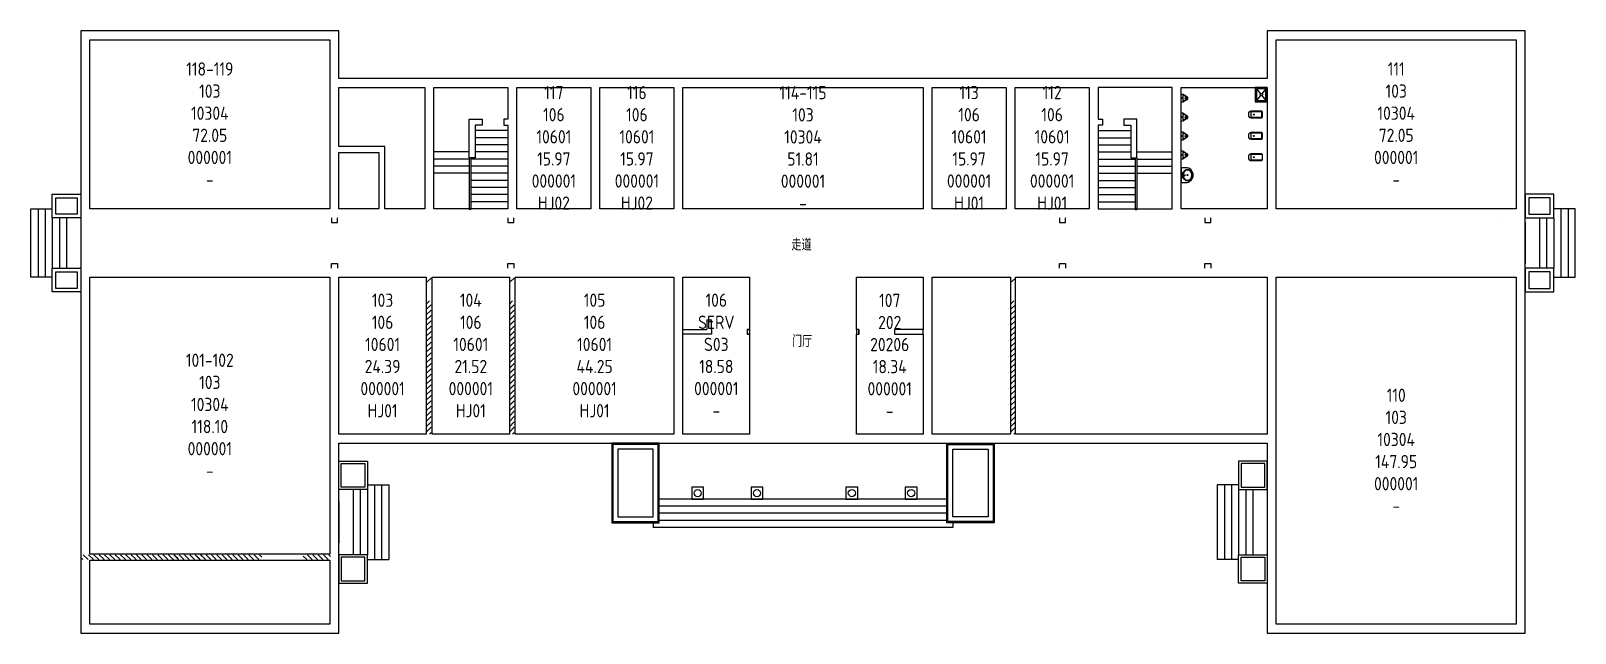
# Model space of a CAD drawing. Extents: x -130783 to -65703, y -92803 to -67423.
import ezdxf

# ---------------------------------------------------------------- set-up
doc = ezdxf.new("R2010")
doc.units = 0
doc.header["$LTSCALE"] = 1000
doc.header["$MEASUREMENT"] = 0
for name, color, linetype in [('GORS', 6, 'Continuous'), ('RM', 5, 'Continuous'), ('RM$', 5, 'Continuous'), ('RM$TXT', 5, 'Continuous'), ('主体', 9, 'Continuous')]:
    doc.layers.add(name, color=color, linetype=linetype)
doc.styles.get("Standard").update_dxf_attribs({"font": 'gbenor.shx', "bigfont": 'gbcbig.shx'})

msp = doc.modelspace()

# ---------------------------------------------------------------- hatches: boundary and pattern name
at = {"layer": '主体'}
h = msp.add_hatch(dxfattribs=at)
h.set_pattern_fill('ANSI31', color=2, scale=100, style=0)
h.set_pattern_definition([(45, (-24625, 0), (-112.2532, 112.2532), [])])
h.paths.add_polyline_path([(-114118, -77803), (-114118, -78003), (-113918, -78003), (-113918, -77803)])
h.paths.add_polyline_path([(-113918, -78803), (-114118, -78803), (-114118, -84423), (-113918, -84423)])
h = msp.add_hatch(dxfattribs=at)
h.set_pattern_fill('ANSI31', color=2, scale=100, style=0)
h.set_pattern_definition([(45, (-21125, 3e-10), (-112.2532, 112.2532), [])])
h.paths.add_polyline_path([(-110618, -77803), (-110618, -78003), (-110418, -78003), (-110418, -77803)])
h.paths.add_polyline_path([(-110418, -78803), (-110618, -78803), (-110618, -84423), (-110418, -84423)])
h = msp.add_hatch(dxfattribs=at)
h.set_pattern_fill('ANSI31', color=2, scale=100, style=0)
h.set_pattern_definition([(45, (0, 0), (-112.2532, 112.2532), [])])
h.paths.add_polyline_path([(-89493, -77803), (-89493, -78003), (-89293, -78003), (-89293, -77803)])
h.paths.add_polyline_path([(-89293, -78803), (-89493, -78803), (-89493, -84423), (-89293, -84423)])
h = msp.add_hatch(dxfattribs=at)
h.set_pattern_fill('ANSI31', color=2, scale=100, angle=90, style=0)
h.set_pattern_definition([(135, (-207989.07, -211.63), (-112.2532, -112.2532), [])])
h.paths.add_polyline_path([(-128683, -89505), (-128683, -89705), (-123567, -89705), (-123567, -89505)])
h = msp.add_hatch(dxfattribs=at)
h.set_pattern_fill('ANSI31', color=2, scale=100, angle=90, style=0)
h.set_pattern_definition([(135, (-202585.36, -211.63), (-112.2532, -112.2532), [])])
h.paths.add_polyline_path([(-124783, -89705), (-124583, -89705), (-124583, -89505), (-124783, -89505)])
h.paths.add_polyline_path([(-119303, -89505), (-119303, -89705), (-118163, -89705), (-118163, -89505)])
h.paths.add_polyline_path([(-121053, -89705), (-121053, -89505), (-123783, -89505), (-123783, -89705)])

# ---------------------------------------------------------------- linework, layer by layer
msp.add_line((-68921, -75303), (-68921, -75303))
at = {"layer": 'GORS'}
msp.add_lwpolyline([(-128683, -92803), (-117803, -92803), (-117803, -84803), (-78683, -84803), (-78683, -92803), (-67803, -92803), (-67803, -67423), (-78683, -67423), (-78683, -69423), (-117803, -69423), (-117803, -67423), (-128683, -67423), (-128683, -92803)], dxfattribs=at)
at = {"layer": 'RM'}
for points in [[(-117803, -69803), (-114183, -69803), (-114183, -74923), (-115868, -74923), (-115868, -72298), (-117803, -72298)], [(-113803, -69803), (-110683, -69803), (-110683, -71148), (-110858, -71148), (-110858, -71398), (-110683, -71398), (-110683, -74923), (-113804, -74923)], [(-82683, -69803), (-85803, -69803), (-85803, -71148), (-85628, -71148), (-85628, -71398), (-85803, -71398), (-85803, -74923), (-82682, -74923)], [(-82303, -69803), (-78683, -69803), (-78683, -74923), (-82303, -74923)], [(-112308, -71148), (-111758, -71148), (-111758, -71398), (-112058, -71398), (-112058, -72773), (-112308, -72773)], [(-84178, -71148), (-84728, -71148), (-84728, -71398), (-84428, -71398), (-84428, -72773), (-84178, -72773)], [(-117803, -72548), (-116118, -72548), (-116118, -74923), (-117803, -74923)], [(-92803, -77803), (-89493, -77803), (-89493, -84423), (-92803, -84423)], [(-89293, -77803), (-78683, -77803), (-78683, -84423), (-89293, -84423)], [(-128303, -89723), (-118183, -89723), (-118183, -92423), (-128303, -92423)]]:
    msp.add_lwpolyline(points, close=True, dxfattribs=at)
at = {"layer": 'RM$'}
for points in [[(-128303, -67803), (-118183, -67803), (-118183, -74923), (-128303, -74923)], [(-110303, -69803), (-107183, -69803), (-107183, -74923), (-110303, -74923)], [(-106803, -69803), (-103683, -69803), (-103683, -74923), (-106803, -74923)], [(-103303, -69803), (-93183, -69803), (-93183, -74923), (-103303, -74923)], [(-92803, -69803), (-89683, -69803), (-89683, -74923), (-92803, -74923)], [(-89303, -69803), (-86183, -69803), (-86183, -74923), (-89303, -74923)], [(-128303, -77803), (-118183, -77803), (-118183, -89473), (-128303, -89473)], [(-117803, -77803), (-114118, -77803), (-114118, -84423), (-117803, -84423), (-117803, -77803)], [(-113868, -77803), (-110618, -77803), (-110618, -84423), (-113868, -84423)], [(-110368, -77803), (-103683, -77803), (-103683, -84423), (-110368, -84423)], [(-102355, -77803), (-102093, -77802), (-100493, -77803), (-100493, -80003), (-100593, -80003), (-100593, -80203), (-100493, -80203), (-100493, -84423), (-103303, -84423), (-103303, -80203), (-103303, -77803)], [(-95993, -77803), (-93183, -77803), (-93183, -80003), (-94393, -80003), (-94393, -80203), (-93183, -80203), (-93183, -84423), (-95993, -84423), (-95993, -80203), (-95893, -80203), (-95893, -80003), (-95993, -80003)], [(-78303, -77803), (-68183, -77803), (-68183, -92423), (-78303, -92423)]]:
    msp.add_lwpolyline(points, close=True, dxfattribs=at)
msp.add_lwpolyline([(-78303, -67803), (-68183, -67803), (-68183, -74923), (-78303, -74923), (-78303, -67803)], dxfattribs=at)
at = {"layer": '主体', "color": 6}
for p, q in [((-82227, -70368, 0), (-82227, -70137, 0)), ((-82088, -70209, 0), (-82212, -70128, 0)), ((-79133, -69863, 0), (-78965, -70073, 0)), ((-78965, -70152, 0), (-79133, -70363, 0)), ((-78733, -69863, 0), (-78902, -70073, 0)), ((-78902, -70152, 0), (-78733, -70363, 0)), ((-82227, -71168, 0), (-82227, -70937, 0)), ((-82212, -70377, 0), (-82088, -70296, 0)), ((-82088, -71009, 0), (-82212, -70928, 0)), ((-79353, -71087, 0), (-79353, -70808, 0)), ((-78923, -70838, 0), (-79353, -70838, 0)), ((-78913, -71047, 0), (-78913, -70848, 0)), ((-82212, -71177, 0), (-82088, -71096, 0)), ((-79353, -71057, 0), (-78923, -71057, 0)), ((-82227, -71968, 0), (-82227, -71737, 0)), ((-82088, -71809, 0), (-82212, -71728, 0)), ((-82212, -71977, 0), (-82088, -71896, 0)), ((-79353, -71987, 0), (-79353, -71708, 0)), ((-78923, -71738, 0), (-79353, -71738, 0)), ((-79353, -71957, 0), (-78923, -71957, 0)), ((-78913, -71947, 0), (-78913, -71748, 0)), ((-82227, -72768, 0), (-82227, -72537, 0)), ((-82088, -72609, 0), (-82212, -72528, 0)), ((-82212, -72777, 0), (-82088, -72696, 0)), ((-79353, -72887, 0), (-79353, -72608, 0)), ((-78923, -72638, 0), (-79353, -72638, 0)), ((-79353, -72857, 0), (-78923, -72857, 0)), ((-82294, -73481), (-82254, -73475)), ((-82294, -73481), (-82294, -73524)), ((-82294, -73481), (-82143, -73485)), ((-82294, -73524), (-82143, -73520)), ((-82294, -73524), (-82254, -73530)), ((-82275, -73481), (-82275, -73524)), ((-82254, -73475), (-82143, -73485)), ((-82254, -73530), (-82143, -73520)), ((-82156, -73485), (-82156, -73520)), ((-82143, -73485), (-82143, -73520))]:
    msp.add_line(p, q, dxfattribs=at)
at = {"layer": '主体', "color": 2}
for p, q in [((-110683, -71623), (-112058, -71623)), ((-110683, -71923), (-112058, -71923)), ((-110683, -72223), (-112058, -72223)), ((-85803, -71623), (-84428, -71623)), ((-85803, -71923), (-84428, -71923)), ((-85803, -72223), (-84428, -72223)), ((-112308, -72523), (-113803, -72523)), ((-112308, -72823), (-113803, -72823)), ((-112308, -72773), (-112308, -74953)), ((-112248, -72773), (-112248, -74953)), ((-110683, -72823), (-112248, -72823)), ((-110683, -72523), (-112058, -72523)), ((-85803, -72523), (-84428, -72523)), ((-85803, -72823), (-84238, -72823)), ((-84238, -72773), (-84238, -74953)), ((-84178, -72523), (-82683, -72523)), ((-84178, -72773), (-84178, -74953)), ((-84178, -72823), (-82683, -72823)), ((-112308, -73123), (-113803, -73123)), ((-112308, -73423), (-113803, -73423)), ((-110683, -73123), (-112248, -73123)), ((-110683, -73423), (-112248, -73423)), ((-85803, -73123), (-84238, -73123)), ((-85803, -73423), (-84238, -73423)), ((-84178, -73123), (-82683, -73123)), ((-84178, -73423), (-82683, -73423)), ((-110683, -73723), (-112248, -73723)), ((-110683, -74023), (-112248, -74023)), ((-85803, -73723), (-84238, -73723)), ((-85803, -74023), (-84238, -74023)), ((-110683, -74323), (-112248, -74323)), ((-110683, -74623), (-112248, -74623)), ((-85803, -74323), (-84238, -74323)), ((-85803, -74623), (-84238, -74623)), ((-130783, -77803), (-130783, -74923)), ((-130783, -74923), (-129883, -74923)), ((-130483, -74923), (-130483, -77803)), ((-130183, -74923), (-130183, -77803)), ((-129883, -75303), (-129883, -77423)), ((-129583, -75303), (-129583, -77423)), ((-129283, -75278), (-129283, -77423)), ((-128683, -75488), (-128683, -77238)), ((-112248, -74953), (-112308, -74953)), ((-110683, -74923), (-112248, -74923)), ((-85803, -74923), (-84238, -74923)), ((-84238, -74953), (-84178, -74953)), ((-67803, -75488), (-67803, -77238)), ((-67203, -75303), (-67203, -77423)), ((-66903, -75303), (-66903, -77423)), ((-65703, -74923), (-66603, -74923)), ((-66603, -75303), (-66603, -77423)), ((-66303, -74923), (-66303, -77803)), ((-66003, -74923), (-66003, -77803)), ((-65703, -77803), (-65703, -74923)), ((-129883, -77803), (-130783, -77803)), ((-66603, -77803), (-65703, -77803)), ((-116603, -86553), (-115703, -86553)), ((-116303, -86553), (-116303, -89703)), ((-116003, -86553), (-116003, -89703)), ((-115703, -86553), (-115703, -89703)), ((-79883, -86553), (-80783, -86553)), ((-80783, -86553), (-80783, -89703)), ((-80483, -86553), (-80483, -89703)), ((-80183, -86553), (-80183, -89703)), ((-117203, -86753), (-117203, -89503)), ((-116903, -86753), (-116903, -89503)), ((-116603, -86753), (-116603, -89503)), ((-92183, -87153), (-104303, -87153)), ((-79883, -86753), (-79883, -89503)), ((-79583, -86753), (-79583, -89503)), ((-79283, -86753), (-79283, -89503)), ((-117803, -87253), (-117803, -89003)), ((-92183, -87453), (-104303, -87453)), ((-92183, -87753), (-104303, -87753)), ((-78683, -87253), (-78683, -89003)), ((-104553, -88153), (-104553, -88353)), ((-91933, -88353), (-104553, -88353)), ((-92183, -88053), (-104303, -88053)), ((-91933, -88153), (-91933, -88353)), ((-116603, -89703), (-115703, -89703)), ((-79883, -89703), (-80783, -89703))]:
    msp.add_line(p, q, dxfattribs=at)
at = {"layer": '主体'}
for points in [[(-128303, -67803), (-118183, -67803), (-118183, -74923), (-128303, -74923)], [(-128683, -75303), (-129883, -75303), (-129883, -74303), (-128683, -74303)], [(-128833, -75153), (-129733, -75153), (-129733, -74453), (-128833, -74453)], [(-67803, -75303), (-66603, -75303), (-66603, -74303), (-67803, -74303)], [(-67653, -75153), (-66753, -75153), (-66753, -74453), (-67653, -74453)], [(-128683, -78423), (-129883, -78423), (-129883, -77423), (-128683, -77423)], [(-67803, -78423), (-66603, -78423), (-66603, -77423), (-67803, -77423)], [(-128833, -78273), (-129733, -78273), (-129733, -77573), (-128833, -77573)], [(-67653, -78273), (-66753, -78273), (-66753, -77573), (-67653, -77573)], [(-104303, -84803), (-106303, -84803), (-106303, -88153), (-104303, -88153)], [(-104353, -84853), (-106253, -84853), (-106253, -88103), (-104353, -88103)], [(-104553, -85053), (-106053, -85053), (-106053, -87903), (-104553, -87903)], [(-92183, -84803), (-90183, -84803), (-90183, -88153), (-92183, -88153)], [(-92133, -84853), (-90233, -84853), (-90233, -88103), (-92133, -88103)], [(-91933, -85053), (-90433, -85053), (-90433, -87903), (-91933, -87903)], [(-117803, -85553), (-116603, -85553), (-116603, -86753), (-117803, -86753)], [(-117703, -85653), (-116703, -85653), (-116703, -86653), (-117703, -86653)], [(-78683, -85553), (-79883, -85553), (-79883, -86753), (-78683, -86753)], [(-78783, -85653), (-79783, -85653), (-79783, -86653), (-78783, -86653)], [(-117803, -90703), (-116603, -90703), (-116603, -89503), (-117803, -89503)], [(-117703, -90603), (-116703, -90603), (-116703, -89603), (-117703, -89603)], [(-78683, -90703), (-79883, -90703), (-79883, -89503), (-78683, -89503)], [(-78783, -90603), (-79783, -90603), (-79783, -89603), (-78783, -89603)]]:
    msp.add_lwpolyline(points, close=True, dxfattribs=at)
at = {"layer": '主体', "color": 6, "elevation": 0}
for points in [[(-82073, -70183, -0.57735), (-82073, -70322), (-82215, -70414, -0.145378), (-82242, -70423), (-82303, -70423), (-82303, -70083), (-82242, -70083, -0.145378), (-82215, -70091)], [(-82073, -70983, -0.57735), (-82073, -71122), (-82215, -71214, -0.145378), (-82242, -71223), (-82303, -71223), (-82303, -70883), (-82242, -70883, -0.145378), (-82215, -70891)], [(-78923, -71087, 0.414214), (-78883, -71047), (-78883, -70848, 0.414214), (-78923, -70808), (-79363, -70808, 0.414214), (-79473, -70918), (-79473, -70977, 0.414214), (-79363, -71087)], [(-82073, -71783, -0.57735), (-82073, -71922), (-82215, -72014, -0.145378), (-82242, -72023), (-82303, -72023), (-82303, -71683), (-82242, -71683, -0.145378), (-82215, -71691)], [(-78923, -71987, 0.414214), (-78883, -71947), (-78883, -71748, 0.414214), (-78923, -71708), (-79363, -71708, 0.414214), (-79473, -71818), (-79473, -71877, 0.414214), (-79363, -71987)], [(-82073, -72583, -0.57735), (-82073, -72722), (-82215, -72814, -0.145378), (-82242, -72823), (-82303, -72823), (-82303, -72483), (-82242, -72483, -0.145378), (-82215, -72491)], [(-78923, -72887, 0.414214), (-78883, -72847), (-78883, -72648, 0.414214), (-78923, -72608), (-79363, -72608, 0.414214), (-79473, -72718), (-79473, -72777, 0.414214), (-79363, -72887)]]:
    msp.add_lwpolyline(points, format="xyb", close=True, dxfattribs=at)
for points in [[(-79183, -70413), (-78683, -70413), (-78683, -69813), (-79183, -69813)], [(-79133, -70363), (-78733, -70363), (-78733, -69863), (-79133, -69863)]]:
    msp.add_lwpolyline(points, close=True, dxfattribs=at)
at = {"layer": '主体', "color": 6}
msp.add_lwpolyline([(-82109, -73817, 0.990291), (-82109, -73188), (-82303, -73188), (-82303, -73817)], format="xyb", close=True, dxfattribs=at)
at = {"layer": '主体', "color": 9}
for points in [[(-118118, -75303), (-118118, -75503), (-117868, -75503), (-117868, -75303)], [(-110683, -75303), (-110683, -75503), (-110433, -75503), (-110433, -75303)], [(-87433, -75303), (-87433, -75503), (-87183, -75503), (-87183, -75303)], [(-81303, -75303), (-81303, -75503), (-81053, -75503), (-81053, -75303)], [(-118118, -77423), (-118118, -77223), (-117868, -77223), (-117868, -77423)], [(-110683, -77423), (-110683, -77223), (-110433, -77223), (-110433, -77423)], [(-87433, -77423), (-87433, -77223), (-87183, -77223), (-87183, -77423)], [(-81303, -77423), (-81303, -77223), (-81053, -77223), (-81053, -77423)], [(-102093, -80203), (-103303, -80203), (-103303, -80003), (-102293, -80003)], [(-102293, -79603), (-102293, -80003)], [(-102293, -79603), (-102093, -79603)], [(-102093, -80003), (-102093, -79603)], [(-102093, -80003), (-102093, -80203)], [(-100593, -80003), (-100493, -80003), (-100493, -80203), (-100593, -80203)], [(-100593, -80003), (-100593, -80203)], [(-95893, -80003), (-95993, -80003), (-95993, -80203), (-95893, -80203)], [(-95893, -80003), (-95893, -80203)], [(-94393, -80203), (-93183, -80203), (-93183, -80003), (-94393, -80003)], [(-94393, -80003), (-94393, -80203)]]:
    msp.add_lwpolyline(points, dxfattribs=at)
for points in [[(-102933, -87153), (-102433, -87153), (-102433, -86653), (-102933, -86653)], [(-100433, -87153), (-99933, -87153), (-99933, -86653), (-100433, -86653)], [(-96433, -87153), (-95933, -87153), (-95933, -86653), (-96433, -86653)], [(-93933, -87153), (-93433, -87153), (-93433, -86653), (-93933, -86653)]]:
    msp.add_lwpolyline(points, close=True, dxfattribs=at)
at = {"layer": '主体', "color": 6}
for centre, radius in [((-82265, -70253, 0), 17.7), ((-82126, -70253, 0), 20), ((-78933, -70113, 0), 50), ((-79242, -70948, 0), 20), ((-82265, -71053, 0), 17.7), ((-82126, -71053, 0), 20), ((-82265, -71853, 0), 17.7), ((-82126, -71853, 0), 20), ((-79242, -71848, 0), 20), ((-82265, -72653, 0), 17.7), ((-82126, -72653, 0), 20), ((-79242, -72748, 0), 20), ((-82257, -73413), 23.7), ((-82257, -73413), 18.7), ((-82045, -73502), 20.8), ((-82045, -73502), 15.8), ((-82257, -73592), 23.7), ((-82257, -73592), 18.7)]:
    msp.add_circle(centre, radius, dxfattribs=at)
at = {"layer": '主体', "color": 9}
for centre in [(-102683, -86903), (-100183, -86903), (-96183, -86903), (-93683, -86903)]:
    msp.add_circle(centre, 150, dxfattribs=at)
at = {"layer": '主体', "color": 6}
for centre, radius, start, end in [((-82217, -70137, 0), 10, 56.9137, 180), ((-82113, -70253, 0), 50, 300, 60), ((-82217, -70368, 0), 10, 180, 303.0863), ((-82217, -70937, 0), 10, 56.9137, 180), ((-78923, -70848, 0), 10, 0, 90), ((-82217, -71168, 0), 10, 180, 303.0863), ((-82113, -71053, 0), 50, 300, 60), ((-78923, -71047, 0), 10, 270, 0), ((-82217, -71737, 0), 10, 56.9137, 180), ((-82217, -71968, 0), 10, 180, 303.0863), ((-82113, -71853, 0), 50, 300, 60), ((-78923, -71748, 0), 10, 0, 90), ((-78923, -71947, 0), 10, 270, 0), ((-82217, -72537, 0), 10, 56.9137, 180), ((-82217, -72768, 0), 10, 180, 303.0863), ((-82113, -72653, 0), 50, 300, 60)]:
    msp.add_arc(centre, radius, start, end, dxfattribs=at)
at = {"layer": '主体', "color": 6, "extrusion": (0, 0, -1)}
msp.add_ellipse((-82037, -73502), major_axis=(0, 249), ratio=0.758402, start_param=-1.469981, end_param=4.610031, dxfattribs=at)
at = {"layer": '主体', "color": 6}
msp.add_open_spline([(-82204, -73479), (-82204, -73470), (-82203, -73462), (-82199, -73441), (-82197, -73430), (-82190, -73408), (-82186, -73397), (-82177, -73376), (-82172, -73366), (-82161, -73348), (-82155, -73340), (-82142, -73324), (-82135, -73317), (-82121, -73304), (-82113, -73299), (-82098, -73289), (-82090, -73285), (-82073, -73279), (-82065, -73277), (-82050, -73275), (-82044, -73274), (-82037, -73274), (-82031, -73274), (-82025, -73275), (-82011, -73277), (-82003, -73279), (-81986, -73285), (-81978, -73288), (-81962, -73298), (-81955, -73303), (-81940, -73316), (-81933, -73323), (-81920, -73339), (-81914, -73347), (-81902, -73366), (-81897, -73375), (-81888, -73396), (-81884, -73407), (-81878, -73429), (-81875, -73441), (-81871, -73464), (-81870, -73476), (-81869, -73501), (-81869, -73513), (-81871, -73537), (-81872, -73549), (-81877, -73572), (-81880, -73583), (-81887, -73606), (-81891, -73616), (-81901, -73636), (-81906, -73646), (-81918, -73664), (-81925, -73672), (-81938, -73687), (-81945, -73693), (-81960, -73705), (-81968, -73710), (-81984, -73719), (-81992, -73722), (-82009, -73727), (-82017, -73729), (-82034, -73731), (-82042, -73731), (-82059, -73729), (-82067, -73727), (-82083, -73722), (-82091, -73719), (-82107, -73710), (-82115, -73705), (-82130, -73693), (-82137, -73686), (-82150, -73671), (-82157, -73663), (-82168, -73645), (-82174, -73636), (-82183, -73616), (-82187, -73605), (-82195, -73583), (-82198, -73572), (-82201, -73552), (-82203, -73544), (-82204, -73526)], degree=3, knots=[1.670151, 1.670151, 1.670151, 1.670151, 1.783096, 1.783096, 1.937811, 1.937811, 2.092525, 2.092525, 2.247239, 2.247239, 2.401954, 2.401954, 2.556668, 2.556668, 2.711383, 2.711383, 2.866097, 2.866097, 3.020811, 3.020811, 3.141593, 3.141593, 3.141593, 3.25338, 3.25338, 3.408932, 3.408932, 3.564484, 3.564484, 3.720037, 3.720037, 3.875589, 3.875589, 4.031141, 4.031141, 4.186693, 4.186693, 4.342245, 4.342245, 4.497797, 4.497797, 4.65335, 4.65335, 4.808902, 4.808902, 4.964454, 4.964454, 5.120006, 5.120006, 5.275558, 5.275558, 5.43111, 5.43111, 5.586663, 5.586663, 5.742215, 5.742215, 5.897767, 5.897767, 6.053319, 6.053319, 6.208871, 6.208871, 6.364423, 6.364423, 6.519138, 6.519138, 6.673852, 6.673852, 6.828567, 6.828567, 6.983281, 6.983281, 7.137995, 7.137995, 7.29271, 7.29271, 7.447424, 7.447424, 7.602138, 7.602138, 7.709716, 7.709716, 7.709716, 7.709716], dxfattribs=at)

# ---------------------------------------------------------------- texts
at = {"layer": 'RM$TXT', "char_height": 558.8, "attachment_point": 2}
for s, insert in [('118-119^M^J103^M^J10304^M^J72.05^M^J000001^M^J-^M^J', (-123243, -68749)), ('111^M^J103^M^J10304^M^J72.05^M^J000001^M^J-^M^J', (-73243, -68749)), ('117^M^J106^M^J10601^M^J15.97^M^J000001^M^JHJ02^M^J', (-108743, -69743)), ('116^M^J106^M^J10601^M^J15.97^M^J000001^M^JHJ02^M^J', (-105243, -69743)), ('114-115^M^J103^M^J10304^M^J51.81^M^J000001^M^J-^M^J', (-98243, -69749)), ('113^M^J106^M^J10601^M^J15.97^M^J000001^M^JHJ01^M^J', (-91243, -69743)), ('112^M^J106^M^J10601^M^J15.97^M^J000001^M^JHJ01^M^J', (-87743, -69743)), ('103^M^J106^M^J10601^M^J24.39^M^J000001^M^JHJ01^M^J', (-115961, -78493)), ('104^M^J106^M^J10601^M^J21.52^M^J000001^M^JHJ01^M^J', (-112243, -78493)), ('105^M^J106^M^J10601^M^J44.25^M^J000001^M^JHJ01^M^J', (-107026, -78493)), ('106^M^JSERV^M^JS03^M^J18.58^M^J000001^M^J-^M^J', (-101898, -78492)), ('107^M^J202^M^J20206^M^J18.34^M^J000001^M^J-^M^J', (-94588, -78499)), ('101-102^M^J103^M^J10304^M^J118.10^M^J000001^M^J-^M^J', (-123243, -81024)), ('110^M^J103^M^J10304^M^J147.95^M^J000001^M^J-^M^J', (-73243, -82499))]:
    msp.add_mtext(s, dxfattribs=dict(at, insert=insert))
at = {"layer": '主体', "color": 7}
for s, p in [('走道', (-98732, -76684)), ('门厅', (-98707, -80751))]:
    msp.add_text(s, height=500, dxfattribs=at).set_placement(p)

doc.saveas('drawing.dxf')
